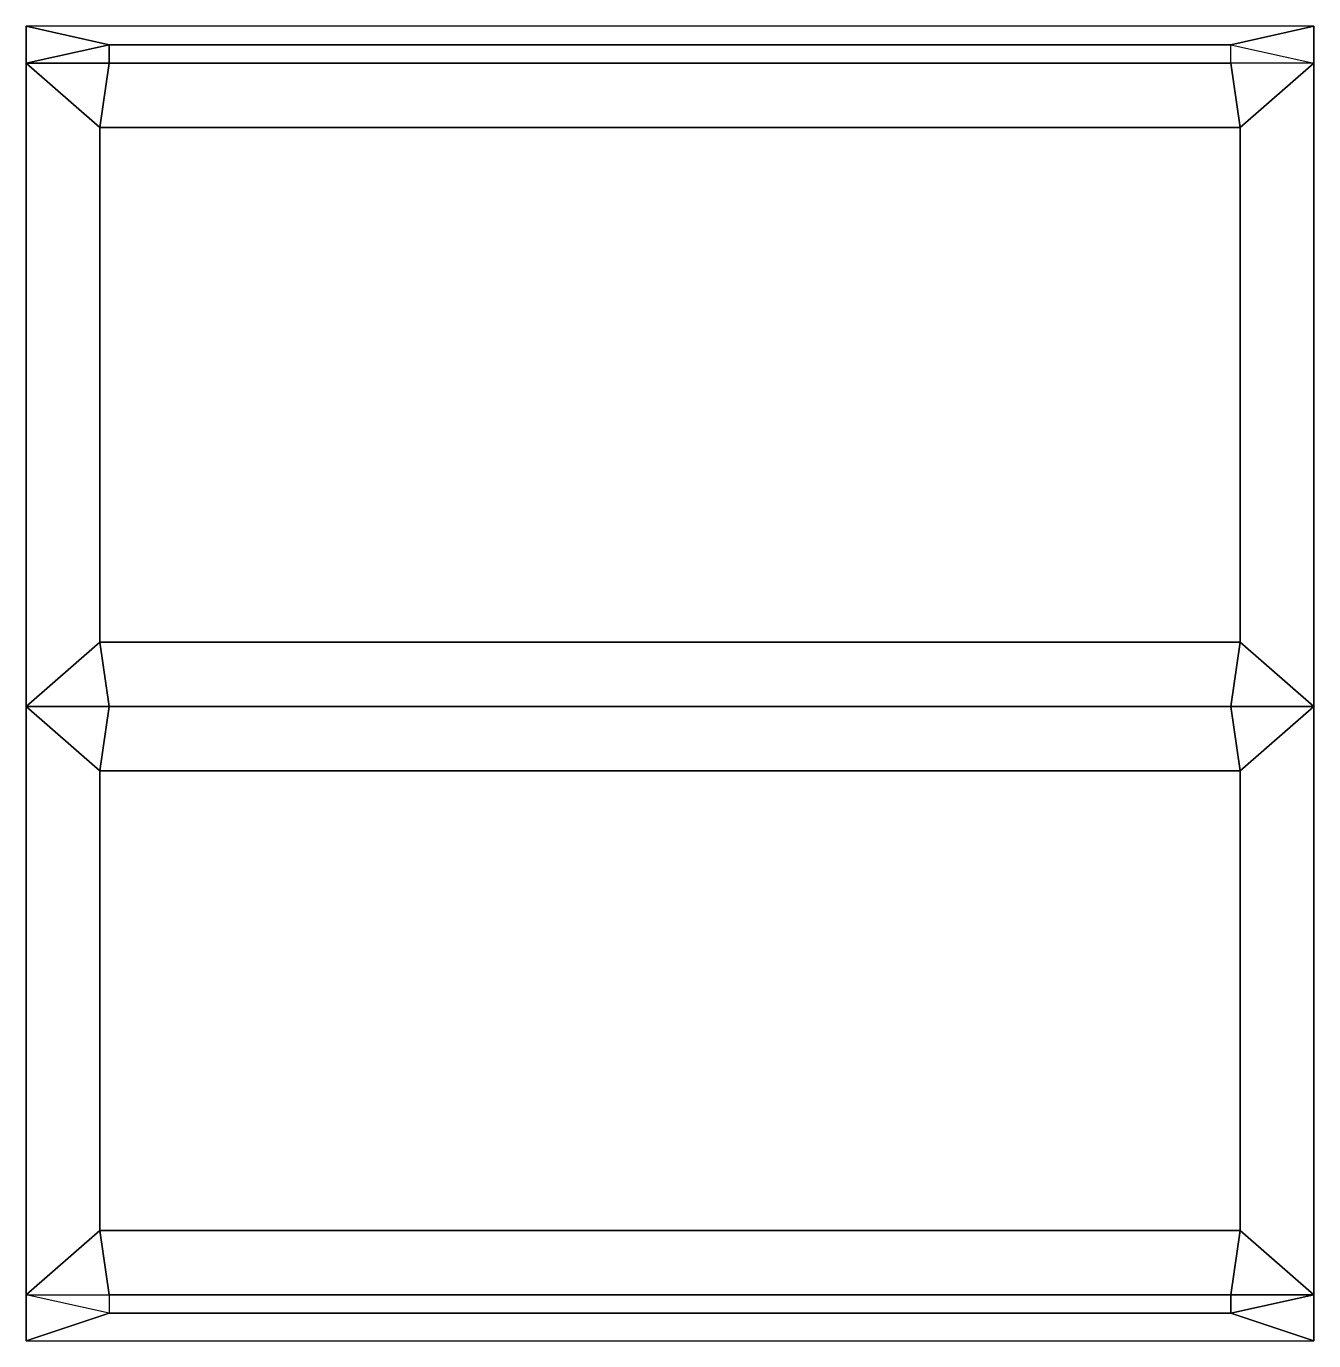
# Model space of a CAD drawing. Extents: x -0.7 to 0.7, y -0.47 to 0.96.
import ezdxf

# ---------------------------------------------------------------- set-up
doc = ezdxf.new("R2010")
doc.units = 0
doc.layers.add('TENT', color=3, linetype='CONTINUOUS')

msp = doc.modelspace()

# ---------------------------------------------------------------- linework, layer by layer
at = {"layer": 'TENT'}
for points in [[(-0.7, 0.96, 1.84), (-0.61, 0.94, 1.98), (0.61, 0.94, 1.98), (0.7, 0.96, 1.84)], [(-0.7, -0.47, 1.84), (-0.7, -0.42, 1.91), (-0.7, 0.92, 1.91), (-0.7, 0.96, 1.84)], [(-0.7, 0.92, 1.91), (-0.7, 0.92, 1.91), (-0.61, 0.94, 1.98), (-0.7, 0.96, 1.84)], [(0.7, 0.96, 1.84), (0.61, 0.94, 1.98), (0.7, 0.92, 1.91)], [(0.7, 0.96, 1.84), (0.7, 0.92, 1.91), (0.7, -0.42, 1.91), (0.7, -0.47, 1.84)], [(-0.7, 0.92, 1.91), (-0.7, 0.92, 1.91), (-0.61, 0.92, 1.99), (-0.61, 0.94, 1.98)], [(-0.61, 0.94, 1.98), (-0.61, 0.92, 1.99), (0.61, 0.92, 1.99), (0.61, 0.94, 1.98)], [(-0.7, 0.22, 1.91), (-0.62, 0.29, 1.98), (-0.62, 0.85, 1.98), (-0.7, 0.92, 1.91)], [(-0.7, 0.92, 1.91), (-0.7, 0.92, 1.91), (-0.62, 0.85, 1.98), (-0.61, 0.92, 1.99)], [(-0.61, 0.92, 1.99), (-0.62, 0.85, 1.98), (0.62, 0.85, 1.98), (0.61, 0.92, 1.99)], [(0.61, 0.92, 1.99), (0.62, 0.85, 1.98), (0.7, 0.92, 1.91)], [(0.7, 0.92, 1.91), (0.62, 0.85, 1.98), (0.62, 0.29, 1.98), (0.7, 0.22, 1.91)], [(-0.62, 0.85, 1.98), (-0.62, 0.29, 1.98), (0.62, 0.29, 1.98), (0.62, 0.85, 1.98)], [(-0.61, 0.22, 1.99), (-0.62, 0.29, 1.98), (-0.7, 0.22, 1.91)], [(0.61, 0.22, 1.99), (0.62, 0.29, 1.98), (-0.62, 0.29, 1.98), (-0.61, 0.22, 1.99)], [(0.7, 0.22, 1.91), (0.7, 0.22, 1.91), (0.62, 0.29, 1.98), (0.61, 0.22, 1.99)], [(-0.7, -0.42, 1.91), (-0.62, -0.35, 1.98), (-0.62, 0.15, 1.98), (-0.7, 0.22, 1.91)], [(-0.7, 0.22, 1.91), (-0.7, 0.22, 1.91), (-0.62, 0.15, 1.98), (-0.61, 0.22, 1.99)], [(-0.61, 0.22, 1.99), (-0.62, 0.15, 1.98), (0.62, 0.15, 1.98), (0.61, 0.22, 1.99)], [(0.61, 0.22, 1.99), (0.62, 0.15, 1.98), (0.7, 0.22, 1.91)], [(0.7, 0.22, 1.91), (0.62, 0.15, 1.98), (0.62, -0.35, 1.98), (0.7, -0.42, 1.91)], [(-0.62, 0.15, 1.98), (-0.62, -0.35, 1.98), (0.62, -0.35, 1.98), (0.62, 0.15, 1.98)], [(-0.61, -0.42, 1.99), (-0.62, -0.35, 1.98), (-0.7, -0.42, 1.91)], [(0.61, -0.42, 1.99), (0.62, -0.35, 1.98), (-0.62, -0.35, 1.98), (-0.61, -0.42, 1.99)], [(0.7, -0.42, 1.91), (0.7, -0.42, 1.91), (0.62, -0.35, 1.98), (0.61, -0.42, 1.99)], [(-0.7, -0.47, 1.84), (-0.61, -0.44, 1.98), (-0.7, -0.42, 1.91)], [(0.61, -0.44, 1.98), (0.61, -0.42, 1.99), (-0.61, -0.42, 1.99), (-0.61, -0.44, 1.98)], [(0.7, -0.42, 1.91), (0.7, -0.42, 1.91), (0.61, -0.44, 1.98), (0.7, -0.47, 1.84)], [(0.7, -0.42, 1.91), (0.7, -0.42, 1.91), (0.61, -0.42, 1.99), (0.61, -0.44, 1.98)], [(0.7, -0.47, 1.84), (0.61, -0.44, 1.98), (-0.61, -0.44, 1.98), (-0.7, -0.47, 1.84)]]:
    msp.add_3dface(points, dxfattribs=at)

doc.saveas('drawing.dxf')
